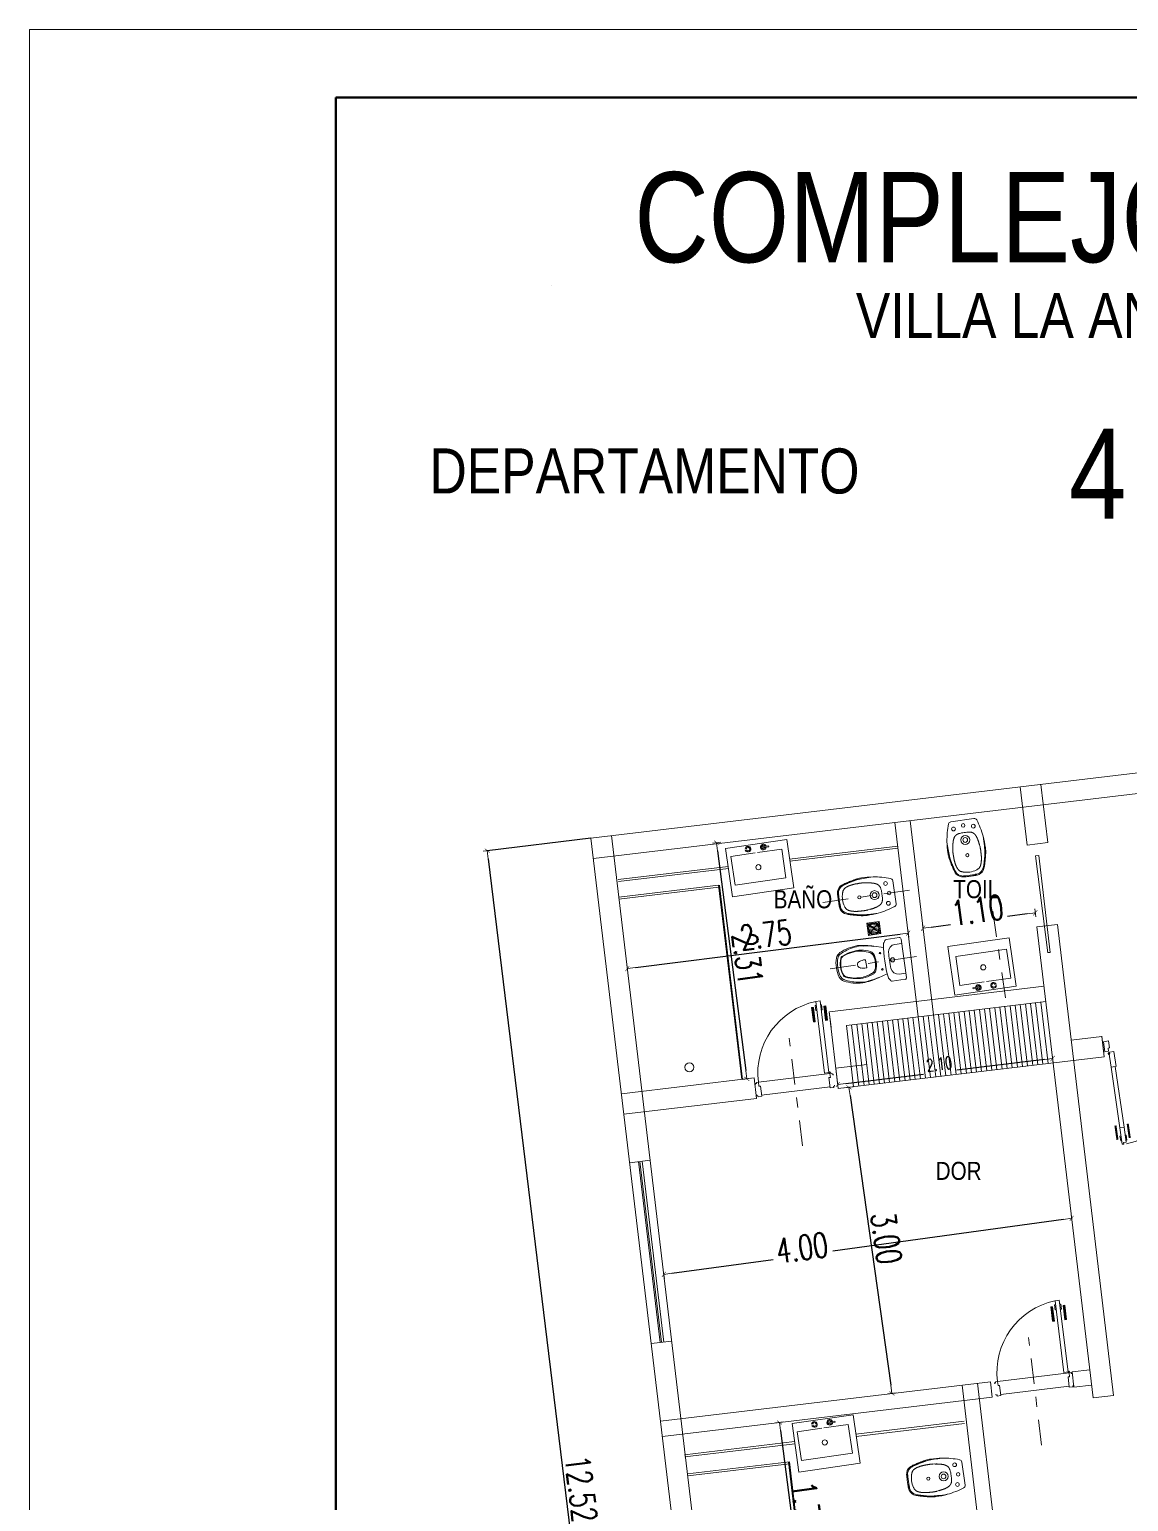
# Model space of a CAD drawing. Header units: millimetres. Extents: x 4525 to 9082, y 179 to 563.
# Drawn here: x 5274.77 to 5285.44, y 504.58 to 518.87 of the extents above; entities that cross this region are included whole.
import ezdxf

# ---------------------------------------------------------------- set-up
doc = ezdxf.new("R2010")
doc.units = ezdxf.units.MM
doc.header["$LTSCALE"] = 100
doc.linetypes.add('ACAD_ISO04W100', pattern=[30, 24, -3, 0, -3])
doc.linetypes.add('DASHDOT2', pattern=[0.5, 0.25, -0.125, 0, -0.125])
doc.layers.get('DEFPOINTS').update_dxf_attribs({"lineweight": 5})
for name, color, linetype, lineweight in [('000-Ejes', 251, 'ACAD_ISO04W100', 5), ('004-Carpinterias', 1, 'Continuous', 18), ('005-Sanitarios', 1, 'Continuous', 18), ('006-Cotas parciales', 7, 'Continuous', 5), ('A01-Barrido', 250, 'Continuous', 5), ('A01-Carpinterias', 1, 'Continuous', 18), ('HATCH MUROS', 251, 'Continuous', 9), ('LINEA', 8, 'Continuous', 5), ('SANIT', 12, 'Continuous', 13), ('SANIT-INT', 11, 'Continuous', 5)]:
    doc.layers.add(name, color=color, linetype=linetype, lineweight=lineweight)
doc.layers.add('CONT-MNR', color=47, linetype='Continuous')
doc.styles.add('AREAL', font='ARIALN.TTF')
doc.styles.add('COTAS', font='ROMANS.shx', dxfattribs={"width": 0.7})
doc.dimstyles.new('COTA40', dxfattribs={"dimscale": 0.4, "dimtxt": 0.3, "dimasz": 0.2, "dimexe": 0, "dimexo": 0, "dimgap": 0.09, "dimtad": 1, "dimzin": 0, "dimdsep": 46, "dimtxsty": 'COTAS', "dimblk1": 'COTA_N', "dimblk2": 'COTA_N', "dimsah": 1, "dimcen": 0.1, "dimclrd": 1, "dimclre": 8, "dimclrt": 5, "dimaunit": 1, "dimadec": 3, "dimazin": 0, "dimtfac": 1, "dimtix": 1, "dimtmove": 2, "dimatfit": 3, "dimldrblk": 'COTA_N', "dimfxl": 0, "dimtolj": 1, "dimtzin": 0, "dimarcsym": 0})

# ---------------------------------------------------------------- blocks, each defined once
blk = doc.blocks.new('COTA_N')
for p, q in [((-1, 0), (0, 0)), ((0, 0.5), (0, -0.5))]:
    blk.add_line(p, q)
at = {"const_width": 0.065}
blk.add_lwpolyline([(0.14, 0.14), (0.28, 0.28), (0, 0), (-0.14, -0.14), (-0.28, -0.28)], dxfattribs=at)
blk = doc.blocks.new('*D615')
at = {"layer": '006-Cotas parciales', "color": 1, "lineweight": -2, "ltscale": 100}
blk.add_line((5282.062, 505.27), (5282.26, 503.739), dxfattribs=at)
at = {"layer": 'DEFPOINTS', "color": 0, "ltscale": 100}
for p in [(5282.052, 505.349), (5282.27, 503.659), (5282.27, 503.659)]:
    blk.add_point(p, dxfattribs=at)
at = {"layer": '006-Cotas parciales', "color": 1, "lineweight": -2, "ltscale": 100, "xscale": 0.08000000000000002, "yscale": 0.08000000000000002, "zscale": 0.08000000000000002}
for p, rotation in [((5282.052, 505.349), 97.35359513026869), ((5282.27, 503.659), 277.3535951302687)]:
    blk.add_blockref('COTA_N', p, dxfattribs=dict(at, rotation=rotation))
at = {"layer": '006-Cotas parciales', "color": 5, "ltscale": 100, "insert": (5282.316, 504.524), "char_height": 0.12, "attachment_point": 5, "rotation": 277.3536, "style": 'COTAS'}
blk.add_mtext('\\A1;{\\H2x;1.70}', dxfattribs=at)
blk = doc.blocks.new('*D616')
at = {"layer": '006-Cotas parciales', "color": 1, "lineweight": -2, "ltscale": 100}
for p, q in [((5284.811, 507.32), (5282.57, 507.012)), ((5281.007, 506.797), (5281.991, 506.932))]:
    blk.add_line(p, q, dxfattribs=at)
at = {"layer": 'DEFPOINTS', "color": 0, "ltscale": 100}
for p in [(5284.89, 507.331), (5284.89, 507.331), (5280.928, 506.786)]:
    blk.add_point(p, dxfattribs=at)
at = {"layer": '006-Cotas parciales', "color": 1, "lineweight": -2, "ltscale": 100, "xscale": 0.08000000000000002, "yscale": 0.08000000000000002, "zscale": 0.08000000000000002}
for p, rotation in [((5284.89, 507.331), 7.834320825315562), ((5280.928, 506.786), 187.8343208253156)]:
    blk.add_blockref('COTA_N', p, dxfattribs=dict(at, rotation=rotation))
at = {"layer": '006-Cotas parciales', "color": 5, "ltscale": 100, "insert": (5282.27, 507.045), "char_height": 0.12, "attachment_point": 5, "rotation": 7.8343, "style": 'COTAS'}
blk.add_mtext('\\A1;{\\H2x;4.00}', dxfattribs=at)
blk = doc.blocks.new('*D617')
at = {"layer": '006-Cotas parciales', "color": 1, "lineweight": -2, "ltscale": 100}
blk.add_line((5282.738, 508.523), (5283.133, 505.71), dxfattribs=at)
at = {"layer": 'DEFPOINTS', "color": 0, "ltscale": 100}
for p in [(5282.727, 508.602), (5283.144, 505.631), (5283.144, 505.631)]:
    blk.add_point(p, dxfattribs=at)
at = {"layer": '006-Cotas parciales', "color": 1, "lineweight": -2, "ltscale": 100, "xscale": 0.08, "yscale": 0.08000000000000002, "zscale": 0.08000000000000002}
for p, rotation in [((5282.727, 508.602), 97.97994082550855), ((5283.144, 505.631), 277.9799408255085)]:
    blk.add_blockref('COTA_N', p, dxfattribs=dict(at, rotation=rotation))
at = {"layer": '006-Cotas parciales', "color": 5, "ltscale": 100, "insert": (5283.09, 507.138), "char_height": 0.12, "attachment_point": 5, "rotation": 277.9799, "style": 'COTAS'}
blk.add_mtext('\\A1;{\\H2x;3.00}', dxfattribs=at)
blk = doc.blocks.new('*D618')
at = {"layer": '006-Cotas parciales', "color": 1, "lineweight": -2, "ltscale": 100}
blk.add_line((5280.653, 509.766), (5283.223, 510.09), dxfattribs=at)
at = {"layer": 'DEFPOINTS', "color": 0, "ltscale": 100}
for p in [(5283.302, 510.1), (5283.302, 510.1), (5280.574, 509.755)]:
    blk.add_point(p, dxfattribs=at)
at = {"layer": '006-Cotas parciales', "color": 1, "lineweight": -2, "ltscale": 100, "xscale": 0.08000000000000002, "yscale": 0.08000000000000002, "zscale": 0.08000000000000002}
for p, rotation in [((5283.302, 510.1), 7.197744479588277), ((5280.574, 509.755), 187.1977444795883)]:
    blk.add_blockref('COTA_N', p, dxfattribs=dict(at, rotation=rotation))
at = {"layer": '006-Cotas parciales', "color": 5, "ltscale": 100, "insert": (5281.918, 510.083), "char_height": 0.12, "attachment_point": 5, "rotation": 7.1977, "style": 'COTAS'}
blk.add_mtext('\\A1;{\\H2x;2.75}', dxfattribs=at)
blk = doc.blocks.new('*D619')
at = {"layer": '006-Cotas parciales', "color": 1, "lineweight": -2, "ltscale": 100}
blk.add_line((5281.451, 510.899), (5281.724, 508.765), dxfattribs=at)
at = {"layer": 'DEFPOINTS', "color": 0, "ltscale": 100}
for p in [(5281.441, 510.978), (5281.734, 508.685), (5281.734, 508.685)]:
    blk.add_point(p, dxfattribs=at)
at = {"layer": '006-Cotas parciales', "color": 1, "lineweight": -2, "ltscale": 100, "yscale": 0.08000000000000002, "zscale": 0.08000000000000002}
for p, xscale, rotation in [((5281.441, 510.978), 0.08000000000000003, 97.28665822128966), ((5281.734, 508.685), 0.08000000000000002, 277.2866582212897)]:
    blk.add_blockref('COTA_N', p, dxfattribs=dict(at, xscale=xscale, rotation=rotation))
at = {"layer": '006-Cotas parciales', "color": 5, "ltscale": 100, "insert": (5281.742, 509.851), "char_height": 0.12, "attachment_point": 5, "rotation": 277.2867, "style": 'COTAS'}
blk.add_mtext('\\A1;{\\H2x;2.31}', dxfattribs=at)
blk = doc.blocks.new('INOD-MONACO-AP-PLANTA-CON-DPTO')
at = {"layer": 'SANIT'}
for p, q in [((-0.188, 0), (0.188, 0)), ((-0.204, -0.015), (-0.204, -0.142)), ((0.204, -0.015), (0.204, -0.142)), ((-0.174, -0.172), (-0.197, -0.156)), ((-0.13, -0.179), (-0.156, -0.27)), ((0.127, -0.18), (0.152, -0.27)), ((0.174, -0.172), (0.197, -0.156))]:
    blk.add_line(p, q, dxfattribs=at)
for points in [[(-0.002, -0.27, 0.121524), (-0.085, -0.286, 0.060693)], [(-0.002, -0.27, -0.121524), (0.081, -0.286, -0.060693)], [(-0.104, -0.3, 0.02892), (-0.111, -0.31, 0.156998), (-0.133, -0.488, 0.072829), (-0.105, -0.587, 0.204333), (-0.084, -0.607, 0.080392), (-0.002, -0.622)], [(0.099, -0.3, -0.02892), (0.107, -0.31, -0.156998), (0.129, -0.488, -0.072829), (0.101, -0.587, -0.204333), (0.08, -0.607, -0.080392), (-0.002, -0.622)], [(-0.124, -0.609, 0.122968), (-0.091, -0.634, 0.092568), (-0.002, -0.647, 0.093376)], [(0.12, -0.609, -0.122968), (0.087, -0.634, -0.092568), (-0.002, -0.647, -0.093376)]]:
    blk.add_lwpolyline(points, format="xyb", dxfattribs=at)
for centre, radius, start, end in [((-0.189, -0.017), 0.0168, 83.451, 131.9108), ((0.189, -0.017), 0.0168, 48.0892, 96.549), ((-0.188, -0.015), 0.017, 140.4696, 180), ((-0.188, -0.142), 0.017, 180, 235.4915), ((0.188, -0.142), 0.017, 304.5085, 0), ((0.188, -0.015), 0.017, 0, 39.5304), ((-0.165, -0.158), 0.017, 235.4915, 261.4564), ((0.408, -0.421), 0.583, 165.0356, 174.6982), ((0, 0.94), 1.127, 261.4564, 278.5436), ((-0.412, -0.421), 0.583, 5.3018, 14.9644), ((0.165, -0.158), 0.017, 278.5436, 304.5085), ((0.107, -0.415), 0.285, 170.2891, 184.611), ((-0.061, -0.336), 0.0558, 115.8294, 139.7492), ((0.057, -0.336), 0.0558, 40.2508, 64.1706), ((-0.249, -0.406), 0.422, 333.929, 356.9789), ((-0.111, -0.415), 0.285, 357.2885, 9.7109), ((0.245, -0.406), 0.422, 184.3014, 206.071), ((-0.025, -0.535), 0.123, 207.5391, 216.6672), ((0.021, -0.535), 0.123, 323.3328, 332.4609)]:
    blk.add_arc(centre, radius, start, end, dxfattribs=at)
at = {"layer": 'SANIT-INT'}
for p, q in [((-0.145, 0), (-0.145, -0.067)), ((0.145, 0), (0.145, -0.067)), ((0.002, -0.368), (-0.034, -0.369)), ((0.002, -0.368), (0.037, -0.369))]:
    blk.add_line(p, q, dxfattribs=at)
for points in [[(-0.156, -0.27, 0.058031), (-0.185, -0.429, 0.099768), (-0.142, -0.607, 0.155256), (-0.096, -0.647, 0.093906), (-0.002, -0.66, 0.093906)], [(-0.003, -0.279, 0.08742), (-0.06, -0.286, 0.121524)], [(0.152, -0.27, -0.058031), (0.181, -0.429, -0.099768), (0.138, -0.607, -0.155256), (0.092, -0.647, -0.093906), (-0.002, -0.66, -0.093906)], [(-0.002, -0.279, -0.08742), (0.056, -0.286, -0.121524)]]:
    blk.add_lwpolyline(points, format="xyb", dxfattribs=at)
for centre, radius in [((0, -0.11), 0.02), ((-0.082, -0.221), 0.00743), ((0.078, -0.221), 0.00743)]:
    blk.add_circle(centre, radius, dxfattribs=at)
for centre, radius, start, end in [((-0.075, -0.067), 0.07, 180, 265.7397), ((0, 0.94), 1.08, 265.7397, 274.2603), ((0.075, -0.067), 0.07, 274.2603, 0), ((0.219, -0.443), 0.35, 174.9532, 203.9732), ((0.162, -0.448), 0.293, 156.8405, 172.9203), ((-0.036, -0.358), 0.0764, 108.7508, 160.6658), ((-0.034, -0.374), 0.005, 91.9734, 179.8282), ((0.152, -0.375), 0.191, 179.8282, 196.8593), ((-0.149, -0.375), 0.191, 343.1407, 0.1718), ((0.037, -0.374), 0.005, 0.1718, 88.0266), ((0.032, -0.358), 0.0764, 19.3342, 71.2492), ((-0.223, -0.443), 0.35, 336.0268, 5.0468), ((-0.166, -0.448), 0.293, 7.0797, 23.1595), ((-0.019, -0.427), 0.0118, 196.8593, 200.5908), ((0.002, -0.419), 0.0346, 200.5908, 269.6445), ((0.001, -0.419), 0.0346, 270.3555, 339.4092), ((0.023, -0.427), 0.0118, 339.4092, 343.1407), ((-0.071, -0.572), 0.0321, 203.9732, 250.1669), ((0.005, -0.362), 0.255, 250.1669, 268.5519), ((-0.009, -0.362), 0.255, 271.4481, 289.8331), ((0.067, -0.572), 0.0321, 289.8331, 336.0268)]:
    blk.add_arc(centre, radius, start, end, dxfattribs=at)
blk = doc.blocks.new('BIDE-MONACO-PLANTA')
at = {"layer": 'SANIT'}
blk.add_line((-0.113, 0), (0.113, 0), dxfattribs=at)
for points in [[(-0.14, -0.477), (-0.141, -0.475), (-0.142, -0.472), (-0.143, -0.469), (-0.144, -0.465), (-0.145, -0.462), (-0.146, -0.459), (-0.147, -0.456), (-0.148, -0.452), (-0.149, -0.449), (-0.15, -0.446), (-0.15, -0.443), (-0.151, -0.44), (-0.152, -0.436), (-0.153, -0.433), (-0.154, -0.43), (-0.155, -0.427), (-0.156, -0.423), (-0.156, -0.42), (-0.157, -0.417), (-0.158, -0.414), (-0.159, -0.41), (-0.16, -0.407), (-0.161, -0.404), (-0.161, -0.401), (-0.162, -0.397), (-0.163, -0.394), (-0.164, -0.391), (-0.164, -0.388), (-0.165, -0.385), (-0.166, -0.381), (-0.167, -0.378), (-0.167, -0.375), (-0.168, -0.372), (-0.169, -0.368), (-0.169, -0.365), (-0.17, -0.362), (-0.17, -0.359), (-0.171, -0.356), (-0.172, -0.352), (-0.172, -0.349), (-0.173, -0.346), (-0.173, -0.344)], [(0.14, -0.477), (0.141, -0.475), (0.142, -0.472), (0.143, -0.469), (0.144, -0.465), (0.145, -0.462), (0.146, -0.459), (0.147, -0.456), (0.148, -0.453), (0.148, -0.449), (0.149, -0.446), (0.15, -0.443), (0.151, -0.44), (0.152, -0.436), (0.153, -0.433), (0.154, -0.43), (0.154, -0.427), (0.155, -0.423), (0.156, -0.42), (0.157, -0.417), (0.158, -0.414), (0.159, -0.41), (0.16, -0.407), (0.16, -0.404), (0.161, -0.401), (0.162, -0.398), (0.163, -0.394), (0.163, -0.391), (0.164, -0.388), (0.165, -0.385), (0.166, -0.381), (0.166, -0.378), (0.167, -0.375), (0.168, -0.372), (0.168, -0.369), (0.169, -0.365), (0.17, -0.362), (0.17, -0.359), (0.171, -0.356), (0.171, -0.353), (0.172, -0.349), (0.172, -0.346), (0.173, -0.344)], [(0, -0.541), (-0.044, -0.54), (-0.048, -0.54), (-0.051, -0.539), (-0.054, -0.539), (-0.057, -0.539)], [(0, -0.541), (0.044, -0.54), (0.047, -0.54), (0.051, -0.539), (0.054, -0.539), (0.057, -0.539)], [(0, -0.541), (0, -0.541)], [(0, -0.541), (0, -0.541)]]:
    blk.add_lwpolyline(points, dxfattribs=at)
for centre, radius, start, end in [((-0.113, -0.027), 0.0267, 89.9746, 160.7192), ((0.636, -0.288), 0.82, 160.7445, 172.7215), ((0.113, -0.027), 0.0267, 19.2555, 90), ((-0.636, -0.288), 0.82, 7.2785, 19.2555), ((1.187, -0.228), 1.365, 179.1204, 182.2097), ((1.187, -0.221), 1.365, 182.5037, 185.1806), ((-1.187, -0.22), 1.365, 354.7941, 357.4709), ((-0.985, -0.224), 1.163, 357.2424, 1.9588), ((-0.022, -0.432), 0.126, 201.0557, 217.1205), ((-0.058, -0.455), 0.0844, 219.519, 265.0728), ((-0.05, -0.408), 0.131, 263.6264, 267.3039), ((0.05, -0.408), 0.131, 272.6707, 276.3482), ((0.058, -0.455), 0.0844, 274.9018, 320.4556), ((0.022, -0.432), 0.126, 322.8542, 338.9189)]:
    blk.add_arc(centre, radius, start, end, dxfattribs=at)
at = {"layer": 'SANIT-INT'}
for points in [[(0, -0.122), (-0.013, -0.122), (-0.025, -0.122), (-0.034, -0.123), (-0.042, -0.124), (-0.048, -0.125), (-0.053, -0.125), (-0.057, -0.126), (-0.061, -0.127), (-0.064, -0.128), (-0.067, -0.128), (-0.069, -0.129), (-0.071, -0.13), (-0.073, -0.13), (-0.074, -0.131), (-0.076, -0.132), (-0.077, -0.132), (-0.078, -0.133), (-0.079, -0.134), (-0.08, -0.134), (-0.081, -0.135), (-0.083, -0.136), (-0.083, -0.136), (-0.084, -0.137), (-0.085, -0.138), (-0.086, -0.138), (-0.087, -0.139), (-0.088, -0.14), (-0.088, -0.14), (-0.089, -0.141), (-0.09, -0.142), (-0.091, -0.142), (-0.091, -0.143), (-0.092, -0.143), (-0.092, -0.144), (-0.093, -0.145), (-0.094, -0.146), (-0.094, -0.146), (-0.095, -0.147), (-0.096, -0.148), (-0.097, -0.149), (-0.097, -0.15), (-0.098, -0.151), (-0.099, -0.152), (-0.1, -0.153), (-0.101, -0.155), (-0.102, -0.156), (-0.102, -0.157), (-0.103, -0.158), (-0.104, -0.16), (-0.105, -0.161), (-0.105, -0.162), (-0.106, -0.164), (-0.107, -0.165), (-0.107, -0.166), (-0.108, -0.168), (-0.109, -0.169), (-0.109, -0.17), (-0.11, -0.171), (-0.11, -0.173), (-0.111, -0.174), (-0.112, -0.175), (-0.112, -0.177), (-0.113, -0.178), (-0.113, -0.179), (-0.114, -0.181), (-0.114, -0.182), (-0.115, -0.183), (-0.115, -0.185), (-0.116, -0.186), (-0.116, -0.188), (-0.117, -0.19), (-0.117, -0.191), (-0.118, -0.193), (-0.118, -0.196), (-0.119, -0.198), (-0.12, -0.2), (-0.12, -0.203), (-0.121, -0.205), (-0.121, -0.208), (-0.122, -0.21), (-0.123, -0.213), (-0.123, -0.216), (-0.124, -0.218), (-0.124, -0.221), (-0.125, -0.223), (-0.125, -0.226), (-0.126, -0.229), (-0.126, -0.231), (-0.127, -0.234), (-0.127, -0.236), (-0.128, -0.239), (-0.128, -0.242), (-0.129, -0.244), (-0.129, -0.247), (-0.129, -0.249), (-0.13, -0.252), (-0.13, -0.255), (-0.13, -0.257), (-0.131, -0.26), (-0.131, -0.261)], [(0, -0.122), (0.013, -0.122), (0.025, -0.122), (0.034, -0.123), (0.042, -0.124), (0.048, -0.125), (0.053, -0.125), (0.057, -0.126), (0.061, -0.127), (0.064, -0.128), (0.067, -0.128), (0.069, -0.129), (0.071, -0.13), (0.073, -0.131), (0.074, -0.131), (0.076, -0.132), (0.077, -0.132), (0.078, -0.133), (0.079, -0.134), (0.08, -0.134), (0.081, -0.135), (0.082, -0.136), (0.083, -0.136), (0.084, -0.137), (0.085, -0.138), (0.086, -0.138), (0.087, -0.139), (0.088, -0.14), (0.088, -0.14), (0.089, -0.141), (0.09, -0.142), (0.09, -0.142), (0.091, -0.143), (0.092, -0.144), (0.092, -0.144), (0.093, -0.145), (0.094, -0.146), (0.094, -0.146), (0.095, -0.147), (0.096, -0.148), (0.097, -0.149), (0.097, -0.15), (0.098, -0.151), (0.099, -0.152), (0.1, -0.153), (0.101, -0.155), (0.101, -0.156), (0.102, -0.157), (0.103, -0.158), (0.104, -0.16), (0.105, -0.161), (0.105, -0.162), (0.106, -0.164), (0.107, -0.165), (0.107, -0.166), (0.108, -0.168), (0.109, -0.169), (0.109, -0.17), (0.11, -0.171), (0.11, -0.173), (0.111, -0.174), (0.112, -0.175), (0.112, -0.177), (0.113, -0.178), (0.113, -0.179), (0.114, -0.181), (0.114, -0.182), (0.115, -0.183), (0.115, -0.185), (0.116, -0.186), (0.116, -0.188), (0.117, -0.19), (0.117, -0.191), (0.118, -0.193), (0.118, -0.196), (0.119, -0.198), (0.12, -0.2), (0.12, -0.203), (0.121, -0.205), (0.121, -0.208), (0.122, -0.211), (0.123, -0.213), (0.123, -0.216), (0.124, -0.218), (0.124, -0.221), (0.125, -0.224), (0.125, -0.226), (0.126, -0.229), (0.126, -0.231), (0.127, -0.234), (0.127, -0.237), (0.128, -0.239), (0.128, -0.242), (0.128, -0.244), (0.129, -0.247), (0.129, -0.25), (0.13, -0.252), (0.13, -0.255), (0.13, -0.257), (0.131, -0.26), (0.131, -0.261)], [(-0.13, -0.255), (-0.134, -0.281), (-0.134, -0.282), (-0.134, -0.284), (-0.134, -0.285), (-0.134, -0.287), (-0.134, -0.289), (-0.134, -0.291), (-0.134, -0.293), (-0.135, -0.295), (-0.135, -0.297), (-0.135, -0.3), (-0.135, -0.302), (-0.135, -0.305), (-0.135, -0.307), (-0.135, -0.31), (-0.135, -0.313), (-0.135, -0.315), (-0.135, -0.318), (-0.135, -0.32), (-0.135, -0.323), (-0.135, -0.326), (-0.135, -0.328), (-0.135, -0.331), (-0.135, -0.334), (-0.135, -0.336), (-0.135, -0.339), (-0.135, -0.341), (-0.134, -0.344), (-0.134, -0.347), (-0.134, -0.349), (-0.134, -0.352), (-0.134, -0.354), (-0.134, -0.357), (-0.134, -0.36), (-0.134, -0.362), (-0.134, -0.365), (-0.134, -0.367), (-0.133, -0.37), (-0.133, -0.373), (-0.133, -0.375), (-0.133, -0.378), (-0.132, -0.38), (-0.132, -0.383), (-0.132, -0.386), (-0.132, -0.388), (-0.131, -0.391), (-0.131, -0.393), (-0.13, -0.396), (-0.13, -0.399), (-0.13, -0.401), (-0.129, -0.404), (-0.129, -0.406), (-0.128, -0.409), (-0.128, -0.412), (-0.127, -0.414), (-0.127, -0.417), (-0.126, -0.419), (-0.126, -0.422), (-0.125, -0.424), (-0.125, -0.426), (-0.124, -0.429), (-0.124, -0.431), (-0.123, -0.432), (-0.123, -0.434), (-0.122, -0.436), (-0.122, -0.437), (-0.121, -0.439), (-0.121, -0.44), (-0.121, -0.441), (-0.12, -0.443), (-0.12, -0.444), (-0.119, -0.445), (-0.119, -0.447), (-0.118, -0.448), (-0.118, -0.449), (-0.117, -0.451), (-0.117, -0.452), (-0.116, -0.453), (-0.116, -0.454), (-0.115, -0.456), (-0.114, -0.457), (-0.114, -0.458), (-0.113, -0.46), (-0.113, -0.461), (-0.112, -0.462), (-0.111, -0.464), (-0.11, -0.465), (-0.11, -0.466), (-0.109, -0.467), (-0.108, -0.469), (-0.107, -0.47), (-0.107, -0.471), (-0.106, -0.473), (-0.105, -0.474), (-0.104, -0.475), (-0.103, -0.477), (-0.102, -0.478), (-0.101, -0.479), (-0.099, -0.48), (-0.098, -0.482), (-0.097, -0.483), (-0.095, -0.484), (-0.094, -0.486), (-0.092, -0.487), (-0.09, -0.488), (-0.088, -0.49), (-0.085, -0.491), (-0.082, -0.493), (-0.079, -0.494), (-0.075, -0.496), (-0.071, -0.497), (-0.065, -0.499), (-0.064, -0.499)], [(0.13, -0.255), (0.133, -0.281), (0.134, -0.283), (0.134, -0.284), (0.134, -0.285), (0.134, -0.287), (0.134, -0.289), (0.134, -0.291), (0.134, -0.293), (0.134, -0.295), (0.135, -0.297), (0.135, -0.3), (0.135, -0.302), (0.135, -0.305), (0.135, -0.308), (0.135, -0.31), (0.135, -0.313), (0.135, -0.315), (0.135, -0.318), (0.135, -0.321), (0.135, -0.323), (0.135, -0.326), (0.135, -0.328), (0.135, -0.331), (0.135, -0.334), (0.134, -0.336), (0.134, -0.339), (0.134, -0.341), (0.134, -0.344), (0.134, -0.347), (0.134, -0.349), (0.134, -0.352), (0.134, -0.354), (0.134, -0.357), (0.134, -0.36), (0.134, -0.362), (0.134, -0.365), (0.133, -0.367), (0.133, -0.37), (0.133, -0.373), (0.133, -0.375), (0.133, -0.378), (0.132, -0.38), (0.132, -0.383), (0.132, -0.386), (0.131, -0.388), (0.131, -0.391), (0.131, -0.393), (0.13, -0.396), (0.13, -0.399), (0.129, -0.401), (0.129, -0.404), (0.129, -0.406), (0.128, -0.409), (0.128, -0.412), (0.127, -0.414), (0.127, -0.417), (0.126, -0.419), (0.126, -0.422), (0.125, -0.424), (0.124, -0.426), (0.124, -0.429), (0.123, -0.431), (0.123, -0.433), (0.122, -0.434), (0.122, -0.436), (0.122, -0.437), (0.121, -0.439), (0.121, -0.44), (0.12, -0.442), (0.12, -0.443), (0.119, -0.444), (0.119, -0.445), (0.119, -0.447), (0.118, -0.448), (0.118, -0.449), (0.117, -0.451), (0.117, -0.452), (0.116, -0.453), (0.115, -0.455), (0.115, -0.456), (0.114, -0.457), (0.114, -0.458), (0.113, -0.46), (0.112, -0.461), (0.112, -0.462), (0.111, -0.464), (0.11, -0.465), (0.11, -0.466), (0.109, -0.468), (0.108, -0.469), (0.107, -0.47), (0.106, -0.471), (0.105, -0.473), (0.105, -0.474), (0.104, -0.475), (0.103, -0.477), (0.101, -0.478), (0.1, -0.479), (0.099, -0.481), (0.098, -0.482), (0.097, -0.483), (0.095, -0.484), (0.094, -0.486), (0.092, -0.487), (0.09, -0.488), (0.088, -0.49), (0.085, -0.491), (0.082, -0.493), (0.079, -0.494), (0.075, -0.496), (0.07, -0.497), (0.065, -0.499), (0.063, -0.499)], [(0, -0.55), (-0.008, -0.55), (-0.015, -0.55), (-0.022, -0.549), (-0.027, -0.549), (-0.032, -0.549), (-0.036, -0.549), (-0.04, -0.549), (-0.044, -0.549), (-0.048, -0.549), (-0.051, -0.549), (-0.054, -0.549), (-0.057, -0.549)], [(0, -0.55), (0.008, -0.55), (0.015, -0.55), (0.021, -0.549), (0.027, -0.549), (0.032, -0.549), (0.036, -0.549), (0.04, -0.549), (0.044, -0.549), (0.047, -0.549), (0.051, -0.549), (0.054, -0.549), (0.057, -0.549)]]:
    blk.add_lwpolyline(points, dxfattribs=at)
for centre, radius in [((-0.097, -0.073), 0.0182), ((0, -0.052), 0.0172), ((0.097, -0.073), 0.0182), ((0, -0.195), 0.0437), ((0, -0.195), 0.0229), ((0, -0.344), 0.0151)]:
    blk.add_circle(centre, radius, dxfattribs=at)
for centre, radius, start, end in [((-0.054, -0.459), 0.0941, 195.0663, 210.9763), ((-0.058, -0.455), 0.0938, 214.5877, 265.0728), ((-0.05, -0.408), 0.141, 263.6264, 267.3039), ((0, -0.277), 0.232, 253.6948, 269.9596), ((0, -0.277), 0.232, 270.015, 286.2798), ((0.05, -0.408), 0.141, 272.6707, 276.3482), ((0.058, -0.455), 0.0938, 274.9018, 325.387), ((-0.018, -0.426), 0.174, 331.8708, 340.547)]:
    blk.add_arc(centre, radius, start, end, dxfattribs=at)
for points in [[(-0.178, -0.184), (-0.184, -0.295), (-0.183, -0.316), (-0.179, -0.352), (-0.173, -0.381), (-0.167, -0.407), (-0.157, -0.446), (-0.146, -0.484)], [(0.178, -0.184), (0.184, -0.295), (0.183, -0.316), (0.179, -0.352), (0.173, -0.381), (0.167, -0.407), (0.157, -0.446), (0.146, -0.484)]]:
    blk.add_spline(points, degree=3, dxfattribs=at)
blk = doc.blocks.new('REJILLA')
at = {"layer": 'SANIT-INT', "linetype": 'Continuous'}
for p, q in [((-0.06, -0.06), (-0.06, 0.06)), ((-0.06, 0.06), (0.06, 0.06)), ((-0.06, -0.06), (0.06, 0.06)), ((-0.06, 0.06), (0.06, -0.06)), ((-0.047, 0.016), (-0.047, -0.016)), ((-0.035, 0.036), (-0.035, -0.036)), ((-0.022, 0.045), (-0.022, -0.045)), ((-0.01, 0.049), (-0.01, -0.049)), ((0.003, 0.05), (0.003, -0.05)), ((0.015, 0.048), (0.015, -0.048)), ((0.028, 0.042), (0.028, -0.042)), ((0.04, 0.03), (0.04, -0.03)), ((0.06, 0.06), (0.06, -0.06)), ((0.06, -0.06), (-0.06, -0.06))]:
    blk.add_line(p, q, dxfattribs=at)
for radius in [0.06, 0.05]:
    blk.add_circle((0, 0), radius, dxfattribs=at)
blk = doc.blocks.new('PUERTA 0.70 DURLOCK')
at = {"layer": '000-Ejes', "linetype": 'DASHDOT2', "ltscale": 0.01}
blk.add_line((0.38, -0.647), (0.38, 0.407), dxfattribs=at)
at = {"layer": '004-Carpinterias', "linetype": 'Continuous'}
for p, q in [((0.009, 0.675), (-0.009, 0.675)), ((-0.009, 0.535), (-0.009, 0.675)), ((0.009, 0.535), (0.009, 0.675)), ((0.039, 0.69), (0.029, 0.69)), ((0.029, 0.642), (0.029, 0.69)), ((0.039, 0.642), (0.029, 0.642)), ((0.081, 0.69), (0.091, 0.69)), ((0.081, 0.642), (0.091, 0.642)), ((0.091, 0.642), (0.091, 0.69)), ((0.111, 0.675), (0.129, 0.675)), ((0.111, 0.535), (0.111, 0.675)), ((0.129, 0.535), (0.129, 0.675)), ((0.009, 0.535), (-0.009, 0.535)), ((0.111, 0.535), (0.129, 0.535)), ((0.01, 0.01), (0, 0.01)), ((0, 0), (0, 0.01)), ((0.03, 0.02), (0.01, 0.02)), ((0.01, 0.01), (0.01, 0.02)), ((0.03, -0.02), (0.03, 0.02)), ((0.73, 0.02), (0.75, 0.02)), ((0.73, -0.02), (0.73, 0.02)), ((0.75, 0.01), (0.75, 0.02)), ((0.75, 0.01), (0.76, 0.01)), ((0.76, 0), (0.76, 0.01)), ((0, -0.11), (0, -0.1)), ((0, -0.11), (0.01, -0.11)), ((0.01, -0.11), (0.01, -0.12)), ((0.01, -0.12), (0.045, -0.12)), ((0.045, -0.02), (0.03, -0.02)), ((0.045, -0.02), (0.045, -0.12)), ((0.715, -0.02), (0.715, -0.12)), ((0.715, -0.02), (0.73, -0.02)), ((0.75, -0.12), (0.715, -0.12)), ((0.76, -0.11), (0.75, -0.11)), ((0.75, -0.11), (0.75, -0.12)), ((0.76, -0.11), (0.76, -0.1))]:
    blk.add_line(p, q, dxfattribs=at)
blk.add_lwpolyline([(0.039, 0.729), (0.039, 0.029), (0.081, 0.029), (0.081, 0.729)], close=True, dxfattribs=at)
at = {"layer": '004-Carpinterias', "ltscale": 0.01, "const_width": 0.02}
for points in [[(0, 0.535), (0, 0.675)], [(0.122, 0.535), (0.12, 0.675)]]:
    blk.add_lwpolyline(points, dxfattribs=at)
at = {"layer": 'A01-Barrido', "linetype": 'Continuous'}
for p, q in [((0.73, 0.02), (0.03, 0.02)), ((0.715, -0.11), (0.045, -0.11))]:
    blk.add_line(p, q, dxfattribs=at)
blk.add_circle((0.032, 0.028), 0.0075, dxfattribs=at)
blk.add_arc((0.023, 0.024), 0.707, 359.6656, 85.2747, dxfattribs=at)
blk = doc.blocks.new('*D623')
at = {"layer": '006-Cotas parciales', "color": 8, "lineweight": -2, "ltscale": 100}
for p, q in [((5280.221, 511.022), (5279.214, 510.9)), ((5281.734, 498.594), (5280.727, 498.471))]:
    blk.add_line(p, q, dxfattribs=at)
at = {"layer": '006-Cotas parciales', "color": 1, "lineweight": -2, "ltscale": 100}
blk.add_line((5279.223, 510.82), (5280.718, 498.551), dxfattribs=at)
at = {"layer": 'DEFPOINTS', "color": 0, "ltscale": 100}
for p in [(5280.221, 511.022), (5281.734, 498.594), (5280.727, 498.471)]:
    blk.add_point(p, dxfattribs=at)
at = {"layer": '006-Cotas parciales', "color": 1, "lineweight": -2, "ltscale": 100, "yscale": 0.08000000000000002, "zscale": 0.08000000000000002}
for p, xscale, rotation in [((5279.214, 510.9), 0.08000000000000002, 96.94307352110938), ((5280.727, 498.471), 0.08, 276.9430735211094)]:
    blk.add_blockref('COTA_N', p, dxfattribs=dict(at, xscale=xscale, rotation=rotation))
at = {"layer": '006-Cotas parciales', "color": 5, "ltscale": 100, "insert": (5280.125, 504.704), "char_height": 0.12, "attachment_point": 5, "rotation": 276.9431, "style": 'COTAS'}
blk.add_mtext('\\A1;{\\H2x;12.52}', dxfattribs=at)
blk = doc.blocks.new('*D624')
at = {"layer": '006-Cotas parciales', "color": 1, "lineweight": -2, "ltscale": 100}
for p, q in [((5284.458, 510.286), (5284.267, 510.26)), ((5283.525, 510.158), (5283.712, 510.183))]:
    blk.add_line(p, q, dxfattribs=at)
at = {"layer": 'DEFPOINTS', "color": 0, "ltscale": 100}
for p in [(5284.537, 510.297), (5284.537, 510.297), (5283.446, 510.147)]:
    blk.add_point(p, dxfattribs=at)
at = {"layer": '006-Cotas parciales', "color": 1, "lineweight": -2, "ltscale": 100, "xscale": 0.08000000000000002, "yscale": 0.08000000000000002, "zscale": 0.08000000000000002}
for p, rotation in [((5284.537, 510.297), 7.834320825376781), ((5283.446, 510.147), 187.8343208253768)]:
    blk.add_blockref('COTA_N', p, dxfattribs=dict(at, rotation=rotation))
at = {"layer": '006-Cotas parciales', "color": 5, "ltscale": 100, "insert": (5283.976, 510.323), "char_height": 0.12, "attachment_point": 5, "rotation": 7.8343, "style": 'COTAS'}
blk.add_mtext('\\A1;{\\H2x;1.10}', dxfattribs=at)
blk = doc.blocks.new('*D625')
at = {"layer": '006-Cotas parciales', "color": 1, "lineweight": -2, "ltscale": 100}
for p, q in [((5284.626, 508.873), (5283.776, 508.77)), ((5282.697, 508.639), (5283.451, 508.731))]:
    blk.add_line(p, q, dxfattribs=at)
at = {"layer": 'DEFPOINTS', "color": 0, "ltscale": 100}
for p in [(5284.705, 508.883), (5284.705, 508.883), (5282.618, 508.63)]:
    blk.add_point(p, dxfattribs=at)
at = {"layer": '006-Cotas parciales', "color": 1, "lineweight": -2, "ltscale": 100, "xscale": 0.08000000000000003, "yscale": 0.08000000000000002, "zscale": 0.08000000000000002}
for p, rotation in [((5284.705, 508.883), 6.918322585852863), ((5282.618, 508.63), 186.9183225858529)]:
    blk.add_blockref('COTA_N', p, dxfattribs=dict(at, rotation=rotation))
at = {"layer": '006-Cotas parciales', "color": 5, "ltscale": 100, "insert": (5283.604, 508.829), "char_height": 0.12, "attachment_point": 5, "rotation": 6.9183, "style": 'COTAS'}
blk.add_mtext('\\A1;2.10', dxfattribs=at)

msp = doc.modelspace()

# ---------------------------------------------------------------- linework, layer by layer
at = {"layer": '000-Ejes', "linetype": 'DASHDOT2', "ltscale": 0.01}
for p, q in [((5283.314, 510.517, -2.061), (5282.431, 510.391, -2.061)), ((5284.246, 509.471, -2.061), (5284.119, 510.353, -2.061)), ((5283.384, 509.874, -2.061), (5282.502, 509.747, -2.061))]:
    msp.add_line(p, q, dxfattribs=at)
at = {"layer": '004-Carpinterias', "linetype": 'Continuous', "extrusion": (-0.021024, 0.14442, 0.989293)}
for p, q in [((5285.272, 508.799, -0.109), (5285.25, 508.945, -0.131)), ((5285.3, 508.951, 1.787), (5285.321, 508.804, 1.809)), ((5285.399, 508.217, -0.022), (5285.313, 508.805, -0.109)), ((5285.357, 508.211, -0.022), (5285.272, 508.799, -0.109)), ((5285.381, 508.05, 0.002), (5285.357, 508.211, -0.022)), ((5285.399, 508.217, -0.022), (5285.42, 508.07, 0))]:
    msp.add_line(p, q, dxfattribs=at)
at = {"layer": '004-Carpinterias', "color": 1, "linetype": 'Continuous', "extrusion": (-0.021024, 0.14442, 0.989293)}
for p, q in [((5285.399, 508.217, -0.022), (5285.357, 508.211, -0.022)), ((5285.369, 508.131, -0.01), (5285.359, 508.13, -0.01)), ((5285.359, 508.13, -0.01), (5285.366, 508.083, -0.003)), ((5285.411, 508.137, -0.01), (5285.42, 508.138, -0.01)), ((5285.417, 508.09, -0.003), (5285.427, 508.091, -0.003)), ((5285.42, 508.138, -0.01), (5285.427, 508.091, -0.003)), ((5285.376, 508.084, -0.003), (5285.366, 508.083, -0.003)), ((5285.396, 508.052, 0.002), (5285.381, 508.05, 0.002)), ((5285.396, 508.052, 0.002), (5285.381, 508.05, 0.002)), ((5285.42, 508.07, 0), (5285.394, 508.067, 0)), ((5285.394, 508.067, 0), (5285.396, 508.052, 0.002))]:
    msp.add_line(p, q, dxfattribs=at)
at = {"layer": '004-Carpinterias', "color": 1, "linetype": 'Continuous'}
msp.add_line((5285.42, 508.07, 0), (5285.394, 508.067, 0), dxfattribs=at)
at = {"layer": '004-Carpinterias', "ltscale": 0.01, "const_width": 0.02}
for points in [[(5285.315, 508.232), (5285.335, 508.093)], [(5285.434, 508.249), (5285.454, 508.111)]]:
    msp.add_lwpolyline(points, dxfattribs=at)
at = {"layer": 'A01-Barrido', "linetype": 'Continuous', "extrusion": (-0.021024, 0.14442, 0.989293)}
msp.add_circle((-5303.438, 254.978, -37.748), 0.0075, dxfattribs=at)
msp.add_arc((-5303.415, 254.964, -37.748), 0.916, 94.0999, 179.6662, dxfattribs=at)
at = {"layer": 'A01-Carpinterias', "linetype": 'Continuous', "extrusion": (-0.021024, 0.14442, 0.989293)}
for p, q in [((5285.199, 509.046, -0.147), (5285.248, 509.053, -0.147)), ((5285.213, 508.948, -0.133), (5285.199, 509.046, -0.147)), ((5285.248, 508.953, -0.133), (5285.213, 508.948, -0.133)), ((5285.258, 508.985, -0.137), (5285.244, 508.982, -0.137)), ((5285.244, 508.982, -0.137), (5285.248, 508.953, -0.133)), ((5285.258, 508.985, -0.137), (5285.248, 509.053, -0.147)), ((5285.258, 508.945, 1.787), (5285.3, 508.951, 1.787)), ((5285.272, 508.799, -0.109), (5285.313, 508.805, -0.109))]:
    msp.add_line(p, q, dxfattribs=at)
at = {"layer": 'CONT-MNR', "ltscale": 100}
msp.add_line((5279.841, 516.383, -1.005), (5279.841, 516.383, -1.005), dxfattribs=at)
at = {"layer": 'HATCH MUROS', "color": 0, "ltscale": 100}
for p, q in [((5274.766, 518.873), (5296.066, 518.873)), ((5274.766, 518.873), (5274.766, 489.206)), ((5282.15, 510.819, -2.061), (5283.201, 510.944, -2.061)), ((5282.152, 510.799, -2.061), (5283.203, 510.925, -2.061)), ((5280.485, 510.621, -2.061), (5281.554, 510.748, -2.061)), ((5280.487, 510.601, -2.061), (5281.557, 510.728, -2.061)), ((5280.491, 510.45, -2.061), (5281.461, 510.565, -2.061)), ((5280.493, 510.43, -2.061), (5281.464, 510.546, -2.061)), ((5285.207, 508.899, -0.142), (5285.183, 509.099, -0.142)), ((5282.795, 505.234, -2.061), (5283.846, 505.36, -2.061)), ((5282.798, 505.214, -2.061), (5283.848, 505.34, -2.061)), ((5281.13, 505.036, -2.061), (5282.199, 505.163, -2.061)), ((5281.132, 505.016, -2.061), (5282.202, 505.143, -2.061)), ((5281.158, 504.85, -0.142), (5282.148, 504.968, -0.142)), ((5281.161, 504.83, -0.142), (5282.15, 504.948, -0.142))]:
    msp.add_line(p, q, dxfattribs=at)
at = {"layer": 'HATCH MUROS', "color": 0, "lineweight": 50, "ltscale": 100}
for q in [(5296.066, 518.211), (5277.744, 489.206)]:
    msp.add_line((5277.744, 518.211), q, dxfattribs=at)
at = {"layer": 'HATCH MUROS', "color": 0, "linetype": 'ByBlock', "ltscale": 100}
for p, q in [((5280.221, 511.022, -0.142), (5286.996, 511.832, -0.142)), ((5280.221, 511.022, -0.142), (5286.996, 511.832, -0.142)), ((5280.244, 510.824, -0.142), (5287.019, 511.633, -0.142)), ((5284.391, 511.52, -0.142), (5284.458, 510.955, -0.142)), ((5284.589, 511.544, -0.142), (5284.657, 510.979, -0.142)), ((5283.173, 511.174, -0.142), (5283.398, 509.287, -0.142)), ((5283.322, 511.191, -0.142), (5283.547, 509.305, -0.142)), ((5281.724, 498.413, -0.142), (5280.221, 511.022, -0.142)), ((5281.922, 498.435, -0.142), (5280.42, 511.046, -0.142)), ((5284.458, 510.955, -0.142), (5284.657, 510.979, -0.142)), ((5281.461, 510.565, -2.061), (5281.686, 508.679, -2.061)), ((5281.469, 510.567, -0.142), (5281.694, 508.68, -0.142)), ((5284.553, 510.161, -0.142), (5284.752, 510.184, -0.142)), ((5284.553, 510.161, -0.142), (5285.098, 505.588, -0.142)), ((5284.752, 510.184, -0.142), (5285.297, 505.612, -0.142)), ((5282.537, 509.335, -0.142), (5284.622, 509.584, -0.142)), ((5282.703, 509.204, -0.142), (5284.64, 509.435, -0.142)), ((5282.535, 509.335, -0.142), (5282.554, 509.186, -0.142)), ((5282.535, 509.335, -0.142), (5282.623, 508.59, -0.142)), ((5282.703, 509.204, -0.142), (5282.772, 508.608, -0.142)), ((5284.885, 509.062, -0.142), (5285.184, 509.097, -0.142)), ((5285.184, 509.097, -0.142), (5285.207, 508.899, -0.142)), ((5282.599, 508.789, -0.142), (5282.9, 508.824, -0.142)), ((5282.623, 508.59, -0.142), (5285.207, 508.899, -0.142)), ((5280.517, 508.54, -0.142), (5281.805, 508.694, -0.142)), ((5281.805, 508.694, -1.303), (5281.829, 508.495, -0.142)), ((5282.599, 508.789, -1.303), (5282.623, 508.59, -0.142)), ((5280.541, 508.341, -0.142), (5281.829, 508.495, -0.142)), ((5280.795, 507.894, -0.142), (5280.597, 507.871, 1.777)), ((5281.005, 506.139, -2.061), (5280.806, 506.115, -0.142)), ((5284.894, 505.84, -0.142), (5285.066, 505.86, -0.142)), ((5284.894, 505.84, -1.23), (5284.912, 505.691, -0.142)), ((5280.897, 505.362, -0.142), (5284.1, 505.745, -0.142)), ((5283.825, 505.712, -0.142), (5284.062, 503.722, -0.142)), ((5283.974, 505.73, -0.142), (5284.211, 503.74, -0.142)), ((5284.1, 505.745, -1.23), (5284.117, 505.596, -0.142)), ((5284.912, 505.691, -0.142), (5285.084, 505.712, -0.142)), ((5280.914, 505.214, -0.142), (5284.117, 505.596, -0.142)), ((5285.098, 505.588, -0.142), (5285.297, 505.612, -0.142)), ((5282.139, 504.967, -2.061), (5282.295, 503.661, -2.061)), ((5282.148, 504.968, -0.142), (5282.303, 503.663, -0.142))]:
    msp.add_line(p, q, dxfattribs=at)
at = {"layer": 'HATCH MUROS', "color": 1, "linetype": 'ByBlock', "ltscale": 100}
for p, q in [((5284.539, 510.851, -2.061), (5284.571, 510.852, -2.061)), ((5284.659, 509.91, -2.061), (5284.539, 510.851, -2.061)), ((5284.571, 510.852, -2.061), (5284.68, 509.912, -2.061)), ((5284.68, 509.912, -2.061), (5284.661, 509.911, -2.061))]:
    msp.add_line(p, q, dxfattribs=at)
at = {"layer": 'HATCH MUROS', "ltscale": 100}
for p, q in [((5284.143, 509.376, -0.142), (5284.214, 508.78, -0.142)), ((5284.192, 509.382, -0.142), (5284.264, 508.786, -0.142)), ((5284.242, 509.388, -0.142), (5284.313, 508.792, -0.142)), ((5284.242, 509.388, -0.142), (5284.313, 508.792, -0.142)), ((5284.242, 509.388, -0.142), (5284.313, 508.792, -0.142)), ((5284.292, 509.394, -0.142), (5284.363, 508.798, -0.142)), ((5284.341, 509.4, -0.142), (5284.413, 508.804, -0.142)), ((5284.391, 509.406, -0.142), (5284.462, 508.81, -0.142)), ((5284.441, 509.412, -0.142), (5284.512, 508.816, -0.142)), ((5284.49, 509.417, -0.142), (5284.562, 508.822, -0.142)), ((5284.54, 509.423, -0.142), (5284.611, 508.828, -0.142)), ((5284.54, 509.423, -0.142), (5284.611, 508.828, -0.142)), ((5284.54, 509.423, -0.142), (5284.611, 508.828, -0.142)), ((5284.59, 509.429, -0.142), (5284.661, 508.834, -0.142)), ((5282.951, 509.233, -0.142), (5283.023, 508.638, -0.142)), ((5282.951, 509.233, -0.142), (5283.023, 508.638, -0.142)), ((5283.001, 509.239, -0.142), (5283.072, 508.644, -0.142)), ((5283.001, 509.239, -0.142), (5283.072, 508.644, -0.142)), ((5283.051, 509.245, -0.142), (5283.122, 508.649, -0.142)), ((5283.1, 509.251, -0.142), (5283.172, 508.655, -0.142)), ((5283.15, 509.257, -0.142), (5283.221, 508.661, -0.142)), ((5283.2, 509.263, -0.142), (5283.271, 508.667, -0.142)), ((5283.249, 509.269, -0.142), (5283.32, 508.673, -0.142)), ((5283.299, 509.275, -0.142), (5283.37, 508.679, -0.142)), ((5283.299, 509.275, -0.142), (5283.37, 508.679, -0.142)), ((5283.348, 509.281, -0.142), (5283.42, 508.685, -0.142)), ((5283.398, 509.287, -0.142), (5283.469, 508.691, -0.142)), ((5283.448, 509.293, -0.142), (5283.519, 508.697, -0.142)), ((5283.497, 509.299, -0.142), (5283.569, 508.703, -0.142)), ((5283.547, 509.305, -0.142), (5283.618, 508.709, -0.142)), ((5283.597, 509.311, -0.142), (5283.668, 508.715, -0.142)), ((5283.597, 509.311, -0.142), (5283.668, 508.715, -0.142)), ((5283.646, 509.317, -0.142), (5283.718, 508.721, -0.142)), ((5283.696, 509.322, -0.142), (5283.767, 508.727, -0.142)), ((5283.746, 509.328, -0.142), (5283.817, 508.733, -0.142)), ((5283.795, 509.334, -0.142), (5283.867, 508.739, -0.142)), ((5283.845, 509.34, -0.142), (5283.916, 508.745, -0.142)), ((5283.895, 509.346, -0.142), (5283.966, 508.751, -0.142)), ((5283.895, 509.346, -0.142), (5283.966, 508.751, -0.142)), ((5283.944, 509.352, -0.142), (5284.015, 508.756, -0.142)), ((5283.994, 509.358, -0.142), (5284.065, 508.762, -0.142)), ((5284.043, 509.364, -0.142), (5284.115, 508.768, -0.142)), ((5284.093, 509.37, -0.142), (5284.164, 508.774, -0.142)), ((5282.75, 509.209, -0.142), (5282.822, 508.613, -0.142)), ((5282.802, 509.216, -0.142), (5282.874, 508.62, -0.142)), ((5282.852, 509.221, -0.142), (5282.923, 508.626, -0.142)), ((5282.852, 509.221, -0.142), (5282.923, 508.626, -0.142)), ((5282.902, 509.227, -0.142), (5282.973, 508.632, -0.142))]:
    msp.add_line(p, q, dxfattribs=at)
at = {"layer": 'HATCH MUROS', "color": 3, "ltscale": 100}
for p, q in [((5280.894, 506.126, -1.101), (5280.684, 507.881, -1.101)), ((5280.905, 506.127, -1.101), (5280.696, 507.883, -1.101)), ((5280.927, 506.129, -1.101), (5280.717, 507.885, -1.101))]:
    msp.add_line(p, q, dxfattribs=at)
at = {"layer": 'HATCH MUROS', "color": 4, "linetype": 'ByBlock', "ltscale": 100}
msp.add_circle((5281.177, 508.797, -2.061), 0.0433, dxfattribs=at)
at = {"layer": 'SANIT', "ltscale": 0.01, "extrusion": (0.009276, 0.001329, 0.999956)}
for p, q in [((5281.946, 510.948, -2.061), (5281.872, 510.938, -2.061)), ((5281.948, 510.938, -2.061), (5281.946, 510.948, -2.061)), ((5281.768, 510.923, -2.061), (5281.769, 510.913, -2.061)), ((5281.872, 510.938, -2.061), (5281.873, 510.928, -2.061)), ((5281.873, 510.928, -2.061), (5281.948, 510.938, -2.061)), ((5282.413, 505.338, -2.061), (5282.414, 505.328, -2.061)), ((5282.591, 505.363, -2.061), (5282.517, 505.353, -2.061)), ((5282.517, 505.353, -2.061), (5282.518, 505.343, -2.061)), ((5282.518, 505.343, -2.061), (5282.593, 505.353, -2.061)), ((5282.593, 505.353, -2.061), (5282.591, 505.363, -2.061))]:
    msp.add_line(p, q, dxfattribs=at)
at = {"layer": 'SANIT', "ltscale": 0.01, "extrusion": (-0.009276, -0.001329, 0.999956)}
for p, q in [((5284.005, 509.579, -2.061), (5283.931, 509.569, -2.061)), ((5283.931, 509.569, -2.061), (5283.932, 509.559, -2.061)), ((5283.932, 509.559, -2.061), (5284.006, 509.569, -2.061)), ((5284.006, 509.569, -2.061), (5284.005, 509.579, -2.061)), ((5284.11, 509.584, -2.061), (5284.109, 509.594, -2.061))]:
    msp.add_line(p, q, dxfattribs=at)
at = {"layer": 'SANIT', "ltscale": 0.01, "elevation": -2.061}
for points in [[(5282.123, 511.008), (5281.529, 510.923), (5281.596, 510.453), (5282.19, 510.538)], [(5283.756, 509.499), (5284.35, 509.584), (5284.282, 510.054), (5283.688, 509.969)], [(5282.768, 505.423), (5282.174, 505.338), (5282.241, 504.868), (5282.835, 504.953)]]:
    msp.add_lwpolyline(points, close=True, dxfattribs=at)
at = {"layer": 'SANIT-INT', "elevation": -2.061}
for points in [[(5281.817, 510.878), (5281.58, 510.844), (5281.62, 510.564), (5282.115, 510.635), (5282.075, 510.915), (5281.837, 510.881)], [(5284.061, 509.629), (5284.299, 509.663), (5284.258, 509.943), (5283.764, 509.872), (5283.804, 509.592), (5284.041, 509.626)], [(5282.462, 505.293), (5282.225, 505.259), (5282.265, 504.979), (5282.76, 505.05), (5282.72, 505.33), (5282.482, 505.296)]]:
    msp.add_lwpolyline(points, dxfattribs=at)
at = {"layer": 'SANIT-INT', "extrusion": (0.009276, 0.001329, 0.999956)}
for centre in [(5281.639, 510.677, 47.613), (5282.284, 505.092, 47.612)]:
    msp.add_circle(centre, 0.025, dxfattribs=at)
at = {"layer": 'SANIT-INT', "extrusion": (-0.009276, -0.001329, 0.999956)}
msp.add_circle((5283.785, 509.699, -51.753), 0.025, dxfattribs=at)
at = {"layer": 'SANIT-INT', "extrusion": (0.009276, 0.001329, 0.999956)}
for centre, radius, start, end in [((5281.687, 510.873, 47.614), 0.0275, 18.6279, 357.6765), ((5281.687, 510.873, 47.614), 0.0175, 24.7538, 171.5507), ((5281.538, 510.852, 47.612), 0.0275, 198.6279, 177.6765), ((5281.538, 510.852, 47.612), 0.0175, 24.7538, 171.5507), ((5281.538, 510.852, 47.612), 0.0175, 204.7538, 351.5507), ((5281.687, 510.873, 47.614), 0.0175, 204.7538, 351.5507), ((5282.332, 505.288, 47.612), 0.0275, 18.6279, 357.6765), ((5282.183, 505.267, 47.611), 0.0275, 198.6279, 177.6765), ((5282.183, 505.267, 47.611), 0.0175, 24.7538, 171.5507), ((5282.183, 505.267, 47.611), 0.0175, 204.7538, 351.5507), ((5282.332, 505.288, 47.612), 0.0175, 24.7538, 171.5507), ((5282.332, 505.288, 47.612), 0.0175, 204.7538, 351.5507)]:
    msp.add_arc(centre, radius, start, end, dxfattribs=at)
at = {"layer": 'SANIT-INT', "extrusion": (-0.009276, -0.001329, 0.999956)}
for centre, radius, start, end in [((5283.737, 509.503, -51.753), 0.0275, 198.6279, 177.6765), ((5283.737, 509.503, -51.753), 0.0175, 24.7538, 171.5507), ((5283.737, 509.503, -51.753), 0.0175, 204.7538, 351.5507), ((5283.885, 509.524, -51.754), 0.0275, 18.6279, 357.6765), ((5283.885, 509.524, -51.754), 0.0175, 24.7538, 171.5507), ((5283.885, 509.524, -51.754), 0.0175, 204.7538, 351.5507)]:
    msp.add_arc(centre, radius, start, end, dxfattribs=at)

# ---------------------------------------------------------------- block references
at = {"layer": '004-Carpinterias', "ltscale": 0.01, "rotation": 278.1525750584738}
msp.add_blockref('INOD-MONACO-AP-PLANTA-CON-DPTO', (5283.259, 509.856, -2.061), dxfattribs=at)
at = {"layer": '004-Carpinterias', "xscale": -1, "rotation": 6.981604951340952}
for p in [(5282.574, 508.722, -2.061), (5284.897, 505.816, -2.061)]:
    msp.add_blockref('PUERTA 0.70 DURLOCK', p, dxfattribs=at)
at = {"layer": '005-Sanitarios', "rotation": 278.1525750584738}
msp.add_blockref('REJILLA', (5282.968, 510.146, -2.061), dxfattribs=at)
at = {"layer": 'LINEA', "ltscale": 0.01}
for p, rotation in [((5283.828, 511.197, -2.061), 8.152575058478632), ((5283.168, 510.496, -2.061), 278.1525750584738), ((5283.839, 504.853, -2.061), 278.1525750584738)]:
    msp.add_blockref('BIDE-MONACO-PLANTA', p, dxfattribs=dict(at, rotation=rotation))

# ---------------------------------------------------------------- texts
at = {"style": 'AREAL'}
for s, height, p in [('COMPLEJO "EL MIRADOR"', 0.875, (5280.642, 516.613, -2.75)), ('VILLA LA ANGOSTURA-NEUQUEN', 0.4375, (5282.794, 515.877, -1.375)), ('4', 0.875, (5284.864, 514.124, -2.75)), ('DEPARTAMENTO ', 0.4375, (5278.653, 514.368, -1.375)), ('BAÑO', 0.175, (5281.996, 510.341, -0.912)), ('TOIL', 0.175, (5283.74, 510.439, -2.831)), ('DOR', 0.175, (5283.569, 507.704, -2.831))]:
    msp.add_text(s, height=height, dxfattribs=at).set_placement(p)

# ---------------------------------------------------------------- dimensions: what is measured, and where the dimension line sits
at = {"layer": '006-Cotas parciales', "ltscale": 100}
for p1, p2, distance, picture, middle in [((5280.221, 511.022, -0.142), (5281.734, 498.594, -0.142), -1.014, '*D623', (5280.125, 504.704, -0.142)), ((5281.441, 510.978, -0.142), (5281.734, 508.685, -0.142), 0, '*D619', (5281.742, 509.851, -0.142)), ((5282.727, 508.602, -0.142), (5283.144, 505.631, -0.142), 0, '*D617', (5283.09, 507.138, -0.142)), ((5282.052, 505.349, -0.142), (5282.27, 503.659, -0.142), 0, '*D615', (5282.316, 504.524, -0.142))]:
    dim = msp.add_aligned_dim(p1=p1, p2=p2, distance=distance, text='{\\H2x;<>}', dimstyle='COTA40', dxfattribs=at)
    dim.commit()
    dim.dimension.update_dxf_attribs({"geometry": picture, "text_midpoint": middle})
at = {"layer": '006-Cotas parciales', "color": 0, "ltscale": 100}
for base, p1, p2, picture, middle in [((5284.537, 510.297, -0.142), (5283.446, 510.147, -0.142), (5284.537, 510.297, -0.142), '*D624', (5283.976, 510.323, -0.142)), ((5284.89, 507.331, -0.142), (5280.928, 506.786, -0.142), (5284.89, 507.331, -0.142), '*D616', (5282.27, 507.045, -0.142))]:
    dim = msp.add_linear_dim(base=base, p1=p1, p2=p2, angle=7.8343, text='{\\H2x;<>}', dimstyle='COTA40', dxfattribs=at)
    dim.commit()
    dim.dimension.update_dxf_attribs({"geometry": picture, "text_midpoint": middle, "dimtype": 161})
dim = msp.add_aligned_dim(p1=(5280.574, 509.755, -0.142), p2=(5283.302, 510.1, -0.142), distance=0, text='{\\H2x;<>}', dimstyle='COTA40', dxfattribs=at)
dim.commit()
dim.dimension.update_dxf_attribs({"geometry": '*D618', "text_midpoint": (5281.918, 510.083, -0.142)})
dim = msp.add_linear_dim(base=(5284.705, 508.883, -0.142), p1=(5282.618, 508.63, -0.142), p2=(5284.705, 508.883, -0.142), angle=6.9183, dimstyle='COTA40', dxfattribs=at)
dim.commit()
dim.dimension.update_dxf_attribs({"geometry": '*D625', "text_midpoint": (5283.604, 508.829, -0.142), "dimtype": 161})

doc.saveas('drawing.dxf')
